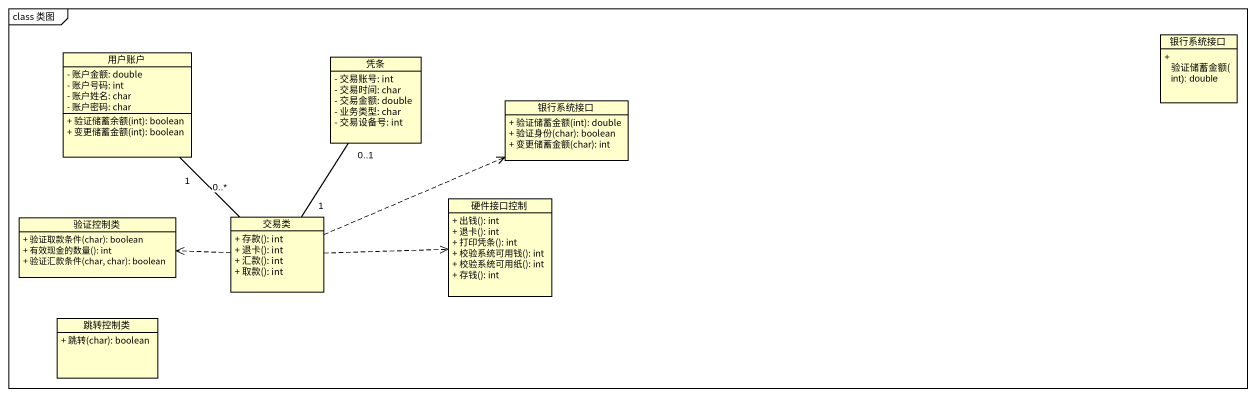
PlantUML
@startuml
mainframe class 类图
hide circle
hide empty members
skinparam classAttributeIconSize 0
class 银行系统接口 {
  + 验证储蓄金额(int): double
}
class 用户账户 {
  - 账户金额: double
  - 账户号码: int
  - 账户姓名: char
  - 账户密码: char
  + 验证储蓄余额(int): boolean
  + 变更储蓄金额(int): boolean
}
class 凭条 {
  - 交易账号: int
  - 交易时间: char
  - 交易金额: double
  - 业务类型: char
  - 交易设备号: int
}
class "银行系统接口" as 银行系统接口_2 {
  + 验证储蓄金额(int): double
  + 验证身份(char): boolean
  + 变更储蓄金额(char): int
}
class 硬件接口控制 {
  + 出钱(): int
  + 退卡(): int
  + 打印凭条(): int
  + 校验系统可用钱(): int
  + 校验系统可用纸(): int
  + 存钱(): int
}
class 验证控制类 {
  + 验证取款条件(char): boolean
  + 有效现金的数量(): int
  + 验证汇款条件(char, char): boolean
}
class 交易类 {
  + 存款(): int
  + 退卡(): int
  + 汇款(): int
  + 取款(): int
}
class 跳转控制类 {
  + 跳转(char): boolean
}
用户账户 "1" -- "0..*" 交易类
交易类 "1" -up- "0..1" 凭条
交易类 .right.> 银行系统接口_2
交易类 .right.> 硬件接口控制
交易类 .left.> 验证控制类
@enduml
